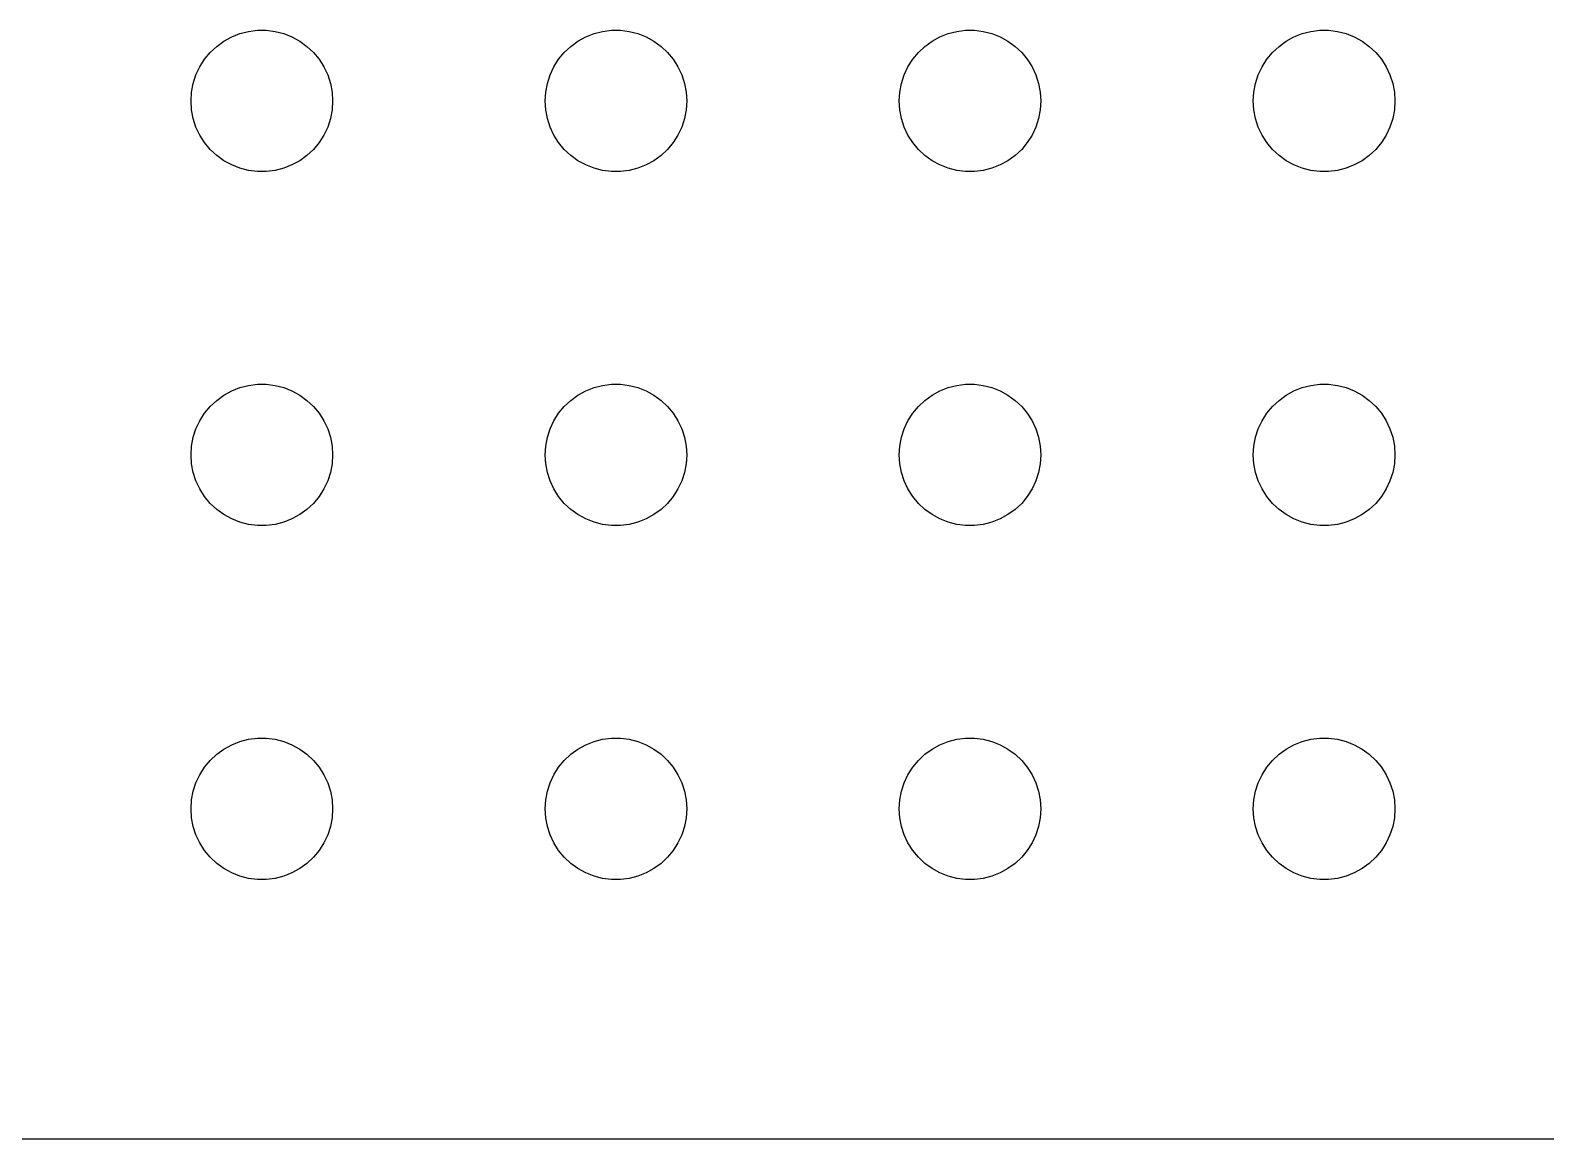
# Model space of a CAD drawing. Header units: metres. Extents: x -134 to 134, y 62 to 166.
# Drawn here: x -102.4 to -70.31, y 62.01 to 85.5 of the extents above; entities that cross this region are included whole.
import ezdxf

# ---------------------------------------------------------------- set-up
doc = ezdxf.new("R2010")
doc.units = ezdxf.units.M

msp = doc.modelspace()

# ---------------------------------------------------------------- linework, layer by layer
for p, q in [((-98.1387, 85.3573), (-97.9635, 85.4266)), ((-97.9635, 85.4266), (-97.7811, 85.4734)), ((-97.7811, 85.4734), (-97.5942, 85.497)), ((-97.5942, 85.497), (-97.4058, 85.497)), ((-97.4058, 85.497), (-97.2189, 85.4734)), ((-97.2189, 85.4734), (-97.0365, 85.4266)), ((-97.0365, 85.4266), (-96.8613, 85.3573)), ((-90.6387, 85.3573), (-90.4635, 85.4266)), ((-90.4635, 85.4266), (-90.2811, 85.4734)), ((-90.2811, 85.4734), (-90.0942, 85.497)), ((-90.0942, 85.497), (-89.9058, 85.497)), ((-89.9058, 85.497), (-89.7189, 85.4734)), ((-89.7189, 85.4734), (-89.5365, 85.4266)), ((-89.5365, 85.4266), (-89.3613, 85.3573)), ((-83.1387, 85.3573), (-82.9635, 85.4266)), ((-82.9635, 85.4266), (-82.7811, 85.4734)), ((-82.7811, 85.4734), (-82.5942, 85.497)), ((-82.5942, 85.497), (-82.4058, 85.497)), ((-82.4058, 85.497), (-82.2189, 85.4734)), ((-82.2189, 85.4734), (-82.0365, 85.4266)), ((-82.0365, 85.4266), (-81.8613, 85.3573)), ((-75.6387, 85.3573), (-75.4635, 85.4266)), ((-75.4635, 85.4266), (-75.2811, 85.4734)), ((-75.2811, 85.4734), (-75.0942, 85.497)), ((-75.0942, 85.497), (-74.9058, 85.497)), ((-74.9058, 85.497), (-74.7189, 85.4734)), ((-74.7189, 85.4734), (-74.5365, 85.4266)), ((-74.5365, 85.4266), (-74.3613, 85.3573)), ((-98.5934, 85.0268), (-98.4561, 85.1558)), ((-98.4561, 85.1558), (-98.3037, 85.2665)), ((-98.3037, 85.2665), (-98.1387, 85.3573)), ((-96.8613, 85.3573), (-96.6963, 85.2665)), ((-96.6963, 85.2665), (-96.5439, 85.1558)), ((-96.5439, 85.1558), (-96.4065, 85.0268)), ((-91.0934, 85.0268), (-90.9561, 85.1558)), ((-90.9561, 85.1558), (-90.8037, 85.2665)), ((-90.8037, 85.2665), (-90.6387, 85.3573)), ((-89.3613, 85.3573), (-89.1963, 85.2665)), ((-89.1963, 85.2665), (-89.0439, 85.1558)), ((-89.0439, 85.1558), (-88.9065, 85.0268)), ((-83.5934, 85.0268), (-83.4561, 85.1558)), ((-83.4561, 85.1558), (-83.3037, 85.2665)), ((-83.3037, 85.2665), (-83.1387, 85.3573)), ((-81.8613, 85.3573), (-81.6963, 85.2665)), ((-81.6963, 85.2665), (-81.5439, 85.1558)), ((-81.5439, 85.1558), (-81.4065, 85.0268)), ((-76.0934, 85.0268), (-75.9561, 85.1558)), ((-75.9561, 85.1558), (-75.8037, 85.2665)), ((-75.8037, 85.2665), (-75.6387, 85.3573)), ((-74.3613, 85.3573), (-74.1963, 85.2665)), ((-74.1963, 85.2665), (-74.0439, 85.1558)), ((-74.0439, 85.1558), (-73.9065, 85.0268)), ((-98.8145, 84.7226), (-98.7135, 84.8817)), ((-98.7135, 84.8817), (-98.5934, 85.0268)), ((-96.4065, 85.0268), (-96.2865, 84.8817)), ((-96.2865, 84.8817), (-96.1855, 84.7226)), ((-91.3145, 84.7226), (-91.2135, 84.8817)), ((-91.2135, 84.8817), (-91.0934, 85.0268)), ((-88.9065, 85.0268), (-88.7865, 84.8817)), ((-88.7865, 84.8817), (-88.6855, 84.7226)), ((-83.8145, 84.7226), (-83.7135, 84.8817)), ((-83.7135, 84.8817), (-83.5934, 85.0268)), ((-81.4065, 85.0268), (-81.2865, 84.8817)), ((-81.2865, 84.8817), (-81.1855, 84.7226)), ((-76.3145, 84.7226), (-76.2135, 84.8817)), ((-76.2135, 84.8817), (-76.0934, 85.0268)), ((-73.9065, 85.0268), (-73.7865, 84.8817)), ((-73.7865, 84.8817), (-73.6855, 84.7226)), ((-98.9529, 84.373), (-98.8947, 84.5522)), ((-98.8947, 84.5522), (-98.8145, 84.7226)), ((-96.1855, 84.7226), (-96.1053, 84.5522)), ((-96.1053, 84.5522), (-96.0471, 84.373)), ((-91.4529, 84.373), (-91.3947, 84.5522)), ((-91.3947, 84.5522), (-91.3145, 84.7226)), ((-88.6855, 84.7226), (-88.6053, 84.5522)), ((-88.6053, 84.5522), (-88.5471, 84.373)), ((-83.9529, 84.373), (-83.8947, 84.5522)), ((-83.8947, 84.5522), (-83.8145, 84.7226)), ((-81.1855, 84.7226), (-81.1053, 84.5522)), ((-81.1053, 84.5522), (-81.0471, 84.373)), ((-76.4529, 84.373), (-76.3947, 84.5522)), ((-76.3947, 84.5522), (-76.3145, 84.7226)), ((-73.6855, 84.7226), (-73.6053, 84.5522)), ((-73.6053, 84.5522), (-73.5471, 84.373)), ((-99, 84), (-98.9882, 84.188)), ((-98.9882, 84.188), (-98.9529, 84.373)), ((-96.0471, 84.373), (-96.0118, 84.188)), ((-96.0118, 84.188), (-96, 84)), ((-91.5, 84), (-91.4882, 84.188)), ((-91.4882, 84.188), (-91.4529, 84.373)), ((-88.5471, 84.373), (-88.5118, 84.188)), ((-88.5118, 84.188), (-88.5, 84)), ((-84, 84), (-83.9882, 84.188)), ((-83.9882, 84.188), (-83.9529, 84.373)), ((-81.0471, 84.373), (-81.0118, 84.188)), ((-81.0118, 84.188), (-81, 84)), ((-76.5, 84), (-76.4882, 84.188)), ((-76.4882, 84.188), (-76.4529, 84.373)), ((-73.5471, 84.373), (-73.5118, 84.188)), ((-73.5118, 84.188), (-73.5, 84)), ((-98.9882, 83.812), (-99, 84)), ((-98.9529, 83.627), (-98.9882, 83.812)), ((-96.0118, 83.812), (-96.0471, 83.627)), ((-96, 84), (-96.0118, 83.812)), ((-91.4882, 83.812), (-91.5, 84)), ((-91.4529, 83.627), (-91.4882, 83.812)), ((-88.5118, 83.812), (-88.5471, 83.627)), ((-88.5, 84), (-88.5118, 83.812)), ((-83.9882, 83.812), (-84, 84)), ((-83.9529, 83.627), (-83.9882, 83.812)), ((-81.0118, 83.812), (-81.0471, 83.627)), ((-81, 84), (-81.0118, 83.812)), ((-76.4882, 83.812), (-76.5, 84)), ((-76.4529, 83.627), (-76.4882, 83.812)), ((-73.5118, 83.812), (-73.5471, 83.627)), ((-73.5, 84), (-73.5118, 83.812)), ((-98.8947, 83.4478), (-98.9529, 83.627)), ((-96.0471, 83.627), (-96.1053, 83.4478)), ((-91.3947, 83.4478), (-91.4529, 83.627)), ((-88.5471, 83.627), (-88.6053, 83.4478)), ((-83.8947, 83.4478), (-83.9529, 83.627)), ((-81.0471, 83.627), (-81.1053, 83.4478)), ((-76.3947, 83.4478), (-76.4529, 83.627)), ((-73.5471, 83.627), (-73.6053, 83.4478)), ((-98.8145, 83.2774), (-98.8947, 83.4478)), ((-98.7135, 83.1183), (-98.8145, 83.2774)), ((-96.1855, 83.2774), (-96.2865, 83.1183)), ((-96.1053, 83.4478), (-96.1855, 83.2774)), ((-91.3145, 83.2774), (-91.3947, 83.4478)), ((-91.2135, 83.1183), (-91.3145, 83.2774)), ((-88.6855, 83.2774), (-88.7865, 83.1183)), ((-88.6053, 83.4478), (-88.6855, 83.2774)), ((-83.8145, 83.2774), (-83.8947, 83.4478)), ((-83.7135, 83.1183), (-83.8145, 83.2774)), ((-81.1855, 83.2774), (-81.2865, 83.1183)), ((-81.1053, 83.4478), (-81.1855, 83.2774)), ((-76.3145, 83.2774), (-76.3947, 83.4478)), ((-76.2135, 83.1183), (-76.3145, 83.2774)), ((-73.6855, 83.2774), (-73.7865, 83.1183)), ((-73.6053, 83.4478), (-73.6855, 83.2774)), ((-98.5934, 82.9732), (-98.7135, 83.1183)), ((-98.4561, 82.8442), (-98.5934, 82.9732)), ((-98.3037, 82.7335), (-98.4561, 82.8442)), ((-96.5439, 82.8442), (-96.6963, 82.7335)), ((-96.4065, 82.9732), (-96.5439, 82.8442)), ((-96.2865, 83.1183), (-96.4065, 82.9732)), ((-91.0934, 82.9732), (-91.2135, 83.1183)), ((-90.9561, 82.8442), (-91.0934, 82.9732)), ((-90.8037, 82.7335), (-90.9561, 82.8442)), ((-89.0439, 82.8442), (-89.1963, 82.7335)), ((-88.9065, 82.9732), (-89.0439, 82.8442)), ((-88.7865, 83.1183), (-88.9065, 82.9732)), ((-83.5934, 82.9732), (-83.7135, 83.1183)), ((-83.4561, 82.8442), (-83.5934, 82.9732)), ((-83.3037, 82.7335), (-83.4561, 82.8442)), ((-81.5439, 82.8442), (-81.6963, 82.7335)), ((-81.4065, 82.9732), (-81.5439, 82.8442)), ((-81.2865, 83.1183), (-81.4065, 82.9732)), ((-76.0934, 82.9732), (-76.2135, 83.1183)), ((-75.9561, 82.8442), (-76.0934, 82.9732)), ((-75.8037, 82.7335), (-75.9561, 82.8442)), ((-74.0439, 82.8442), (-74.1963, 82.7335)), ((-73.9065, 82.9732), (-74.0439, 82.8442)), ((-73.7865, 83.1183), (-73.9065, 82.9732)), ((-98.1387, 82.6428), (-98.3037, 82.7335)), ((-97.9635, 82.5734), (-98.1387, 82.6428)), ((-97.7811, 82.5266), (-97.9635, 82.5734)), ((-97.5942, 82.503), (-97.7811, 82.5266)), ((-97.4058, 82.503), (-97.5942, 82.503)), ((-97.2189, 82.5266), (-97.4058, 82.503)), ((-97.0365, 82.5734), (-97.2189, 82.5266)), ((-96.8613, 82.6428), (-97.0365, 82.5734)), ((-96.6963, 82.7335), (-96.8613, 82.6428)), ((-90.6387, 82.6428), (-90.8037, 82.7335)), ((-90.4635, 82.5734), (-90.6387, 82.6428)), ((-90.2811, 82.5266), (-90.4635, 82.5734)), ((-90.0942, 82.503), (-90.2811, 82.5266)), ((-89.9058, 82.503), (-90.0942, 82.503)), ((-89.7189, 82.5266), (-89.9058, 82.503)), ((-89.5365, 82.5734), (-89.7189, 82.5266)), ((-89.3613, 82.6428), (-89.5365, 82.5734)), ((-89.1963, 82.7335), (-89.3613, 82.6428)), ((-83.1387, 82.6428), (-83.3037, 82.7335)), ((-82.9635, 82.5734), (-83.1387, 82.6428)), ((-82.7811, 82.5266), (-82.9635, 82.5734)), ((-82.5942, 82.503), (-82.7811, 82.5266)), ((-82.4058, 82.503), (-82.5942, 82.503)), ((-82.2189, 82.5266), (-82.4058, 82.503)), ((-82.0365, 82.5734), (-82.2189, 82.5266)), ((-81.8613, 82.6428), (-82.0365, 82.5734)), ((-81.6963, 82.7335), (-81.8613, 82.6428)), ((-75.6387, 82.6428), (-75.8037, 82.7335)), ((-75.4635, 82.5734), (-75.6387, 82.6428)), ((-75.2811, 82.5266), (-75.4635, 82.5734)), ((-75.0942, 82.503), (-75.2811, 82.5266)), ((-74.9058, 82.503), (-75.0942, 82.503)), ((-74.7189, 82.5266), (-74.9058, 82.503)), ((-74.5365, 82.5734), (-74.7189, 82.5266)), ((-74.3613, 82.6428), (-74.5365, 82.5734)), ((-74.1963, 82.7335), (-74.3613, 82.6428)), ((-97.7811, 77.9734), (-97.5942, 77.997)), ((-97.5942, 77.997), (-97.4058, 77.997)), ((-97.4058, 77.997), (-97.2189, 77.9734)), ((-90.2811, 77.9734), (-90.0942, 77.997)), ((-90.0942, 77.997), (-89.9058, 77.997)), ((-89.9058, 77.997), (-89.7189, 77.9734)), ((-82.7811, 77.9734), (-82.5942, 77.997)), ((-82.5942, 77.997), (-82.4058, 77.997)), ((-82.4058, 77.997), (-82.2189, 77.9734)), ((-75.2811, 77.9734), (-75.0942, 77.997)), ((-75.0942, 77.997), (-74.9058, 77.997)), ((-74.9058, 77.997), (-74.7189, 77.9734)), ((-98.4561, 77.6558), (-98.3037, 77.7665)), ((-98.3037, 77.7665), (-98.1387, 77.8572)), ((-98.1387, 77.8572), (-97.9635, 77.9266)), ((-97.9635, 77.9266), (-97.7811, 77.9734)), ((-97.2189, 77.9734), (-97.0365, 77.9266)), ((-97.0365, 77.9266), (-96.8613, 77.8572)), ((-96.8613, 77.8572), (-96.6963, 77.7665)), ((-96.6963, 77.7665), (-96.5439, 77.6558)), ((-90.9561, 77.6558), (-90.8037, 77.7665)), ((-90.8037, 77.7665), (-90.6387, 77.8572)), ((-90.6387, 77.8572), (-90.4635, 77.9266)), ((-90.4635, 77.9266), (-90.2811, 77.9734)), ((-89.7189, 77.9734), (-89.5365, 77.9266)), ((-89.5365, 77.9266), (-89.3613, 77.8572)), ((-89.3613, 77.8572), (-89.1963, 77.7665)), ((-89.1963, 77.7665), (-89.0439, 77.6558)), ((-83.4561, 77.6558), (-83.3037, 77.7665)), ((-83.3037, 77.7665), (-83.1387, 77.8572)), ((-83.1387, 77.8572), (-82.9635, 77.9266)), ((-82.9635, 77.9266), (-82.7811, 77.9734)), ((-82.2189, 77.9734), (-82.0365, 77.9266)), ((-82.0365, 77.9266), (-81.8613, 77.8572)), ((-81.8613, 77.8572), (-81.6963, 77.7665)), ((-81.6963, 77.7665), (-81.5439, 77.6558)), ((-75.9561, 77.6558), (-75.8037, 77.7665)), ((-75.8037, 77.7665), (-75.6387, 77.8572)), ((-75.6387, 77.8572), (-75.4635, 77.9266)), ((-75.4635, 77.9266), (-75.2811, 77.9734)), ((-74.7189, 77.9734), (-74.5365, 77.9266)), ((-74.5365, 77.9266), (-74.3613, 77.8572)), ((-74.3613, 77.8572), (-74.1963, 77.7665)), ((-74.1963, 77.7665), (-74.0439, 77.6558)), ((-98.8145, 77.2226), (-98.7135, 77.3817)), ((-98.7135, 77.3817), (-98.5934, 77.5268)), ((-98.5934, 77.5268), (-98.4561, 77.6558)), ((-96.5439, 77.6558), (-96.4065, 77.5268)), ((-96.4065, 77.5268), (-96.2865, 77.3817)), ((-96.2865, 77.3817), (-96.1855, 77.2226)), ((-91.3145, 77.2226), (-91.2135, 77.3817)), ((-91.2135, 77.3817), (-91.0934, 77.5268)), ((-91.0934, 77.5268), (-90.9561, 77.6558)), ((-89.0439, 77.6558), (-88.9065, 77.5268)), ((-88.9065, 77.5268), (-88.7865, 77.3817)), ((-88.7865, 77.3817), (-88.6855, 77.2226)), ((-83.8145, 77.2226), (-83.7135, 77.3817)), ((-83.7135, 77.3817), (-83.5934, 77.5268)), ((-83.5934, 77.5268), (-83.4561, 77.6558)), ((-81.5439, 77.6558), (-81.4065, 77.5268)), ((-81.4065, 77.5268), (-81.2865, 77.3817)), ((-81.2865, 77.3817), (-81.1855, 77.2226)), ((-76.3145, 77.2226), (-76.2135, 77.3817)), ((-76.2135, 77.3817), (-76.0934, 77.5268)), ((-76.0934, 77.5268), (-75.9561, 77.6558)), ((-74.0439, 77.6558), (-73.9065, 77.5268)), ((-73.9065, 77.5268), (-73.7865, 77.3817)), ((-73.7865, 77.3817), (-73.6855, 77.2226)), ((-98.9529, 76.873), (-98.8947, 77.0522)), ((-98.8947, 77.0522), (-98.8145, 77.2226)), ((-96.1855, 77.2226), (-96.1053, 77.0522)), ((-96.1053, 77.0522), (-96.0471, 76.873)), ((-91.4529, 76.873), (-91.3947, 77.0522)), ((-91.3947, 77.0522), (-91.3145, 77.2226)), ((-88.6855, 77.2226), (-88.6053, 77.0522)), ((-88.6053, 77.0522), (-88.5471, 76.873)), ((-83.9529, 76.873), (-83.8947, 77.0522)), ((-83.8947, 77.0522), (-83.8145, 77.2226)), ((-81.1855, 77.2226), (-81.1053, 77.0522)), ((-81.1053, 77.0522), (-81.0471, 76.873)), ((-76.4529, 76.873), (-76.3947, 77.0522)), ((-76.3947, 77.0522), (-76.3145, 77.2226)), ((-73.6855, 77.2226), (-73.6053, 77.0522)), ((-73.6053, 77.0522), (-73.5471, 76.873)), ((-98.9882, 76.688), (-98.9529, 76.873)), ((-96.0471, 76.873), (-96.0118, 76.688)), ((-91.4882, 76.688), (-91.4529, 76.873)), ((-88.5471, 76.873), (-88.5118, 76.688)), ((-83.9882, 76.688), (-83.9529, 76.873)), ((-81.0471, 76.873), (-81.0118, 76.688)), ((-76.4882, 76.688), (-76.4529, 76.873)), ((-73.5471, 76.873), (-73.5118, 76.688)), ((-99, 76.5), (-98.9882, 76.688)), ((-98.9882, 76.312), (-99, 76.5)), ((-96.0118, 76.688), (-96, 76.5)), ((-96, 76.5), (-96.0118, 76.312)), ((-91.5, 76.5), (-91.4882, 76.688)), ((-91.4882, 76.312), (-91.5, 76.5)), ((-88.5118, 76.688), (-88.5, 76.5)), ((-88.5, 76.5), (-88.5118, 76.312)), ((-84, 76.5), (-83.9882, 76.688)), ((-83.9882, 76.312), (-84, 76.5)), ((-81.0118, 76.688), (-81, 76.5)), ((-81, 76.5), (-81.0118, 76.312)), ((-76.5, 76.5), (-76.4882, 76.688)), ((-76.4882, 76.312), (-76.5, 76.5)), ((-73.5118, 76.688), (-73.5, 76.5)), ((-73.5, 76.5), (-73.5118, 76.312)), ((-98.9529, 76.127), (-98.9882, 76.312)), ((-98.8947, 75.9478), (-98.9529, 76.127)), ((-96.0471, 76.127), (-96.1053, 75.9478)), ((-96.0118, 76.312), (-96.0471, 76.127)), ((-91.4529, 76.127), (-91.4882, 76.312)), ((-91.3947, 75.9478), (-91.4529, 76.127)), ((-88.5471, 76.127), (-88.6053, 75.9478)), ((-88.5118, 76.312), (-88.5471, 76.127)), ((-83.9529, 76.127), (-83.9882, 76.312)), ((-83.8947, 75.9478), (-83.9529, 76.127)), ((-81.0471, 76.127), (-81.1053, 75.9478)), ((-81.0118, 76.312), (-81.0471, 76.127)), ((-76.4529, 76.127), (-76.4882, 76.312)), ((-76.3947, 75.9478), (-76.4529, 76.127)), ((-73.5471, 76.127), (-73.6053, 75.9478)), ((-73.5118, 76.312), (-73.5471, 76.127)), ((-98.8145, 75.7774), (-98.8947, 75.9478)), ((-98.7135, 75.6183), (-98.8145, 75.7774)), ((-96.1855, 75.7774), (-96.2865, 75.6183)), ((-96.1053, 75.9478), (-96.1855, 75.7774)), ((-91.3145, 75.7774), (-91.3947, 75.9478)), ((-91.2135, 75.6183), (-91.3145, 75.7774)), ((-88.6855, 75.7774), (-88.7865, 75.6183)), ((-88.6053, 75.9478), (-88.6855, 75.7774)), ((-83.8145, 75.7774), (-83.8947, 75.9478)), ((-83.7135, 75.6183), (-83.8145, 75.7774)), ((-81.1855, 75.7774), (-81.2865, 75.6183)), ((-81.1053, 75.9478), (-81.1855, 75.7774)), ((-76.3145, 75.7774), (-76.3947, 75.9478)), ((-76.2135, 75.6183), (-76.3145, 75.7774)), ((-73.6855, 75.7774), (-73.7865, 75.6183)), ((-73.6053, 75.9478), (-73.6855, 75.7774)), ((-98.5934, 75.4732), (-98.7135, 75.6183)), ((-98.4561, 75.3442), (-98.5934, 75.4732)), ((-96.4065, 75.4732), (-96.5439, 75.3442)), ((-96.2865, 75.6183), (-96.4065, 75.4732)), ((-91.0934, 75.4732), (-91.2135, 75.6183)), ((-90.9561, 75.3442), (-91.0934, 75.4732)), ((-88.9065, 75.4732), (-89.0439, 75.3442)), ((-88.7865, 75.6183), (-88.9065, 75.4732)), ((-83.5934, 75.4732), (-83.7135, 75.6183)), ((-83.4561, 75.3442), (-83.5934, 75.4732)), ((-81.4065, 75.4732), (-81.5439, 75.3442)), ((-81.2865, 75.6183), (-81.4065, 75.4732)), ((-76.0934, 75.4732), (-76.2135, 75.6183)), ((-75.9561, 75.3442), (-76.0934, 75.4732)), ((-73.9065, 75.4732), (-74.0439, 75.3442)), ((-73.7865, 75.6183), (-73.9065, 75.4732)), ((-98.3037, 75.2335), (-98.4561, 75.3442)), ((-98.1387, 75.1428), (-98.3037, 75.2335)), ((-97.9635, 75.0734), (-98.1387, 75.1428)), ((-96.8613, 75.1428), (-97.0365, 75.0734)), ((-96.6963, 75.2335), (-96.8613, 75.1428)), ((-96.5439, 75.3442), (-96.6963, 75.2335)), ((-90.8037, 75.2335), (-90.9561, 75.3442)), ((-90.6387, 75.1428), (-90.8037, 75.2335)), ((-90.4635, 75.0734), (-90.6387, 75.1428)), ((-89.3613, 75.1428), (-89.5365, 75.0734)), ((-89.1963, 75.2335), (-89.3613, 75.1428)), ((-89.0439, 75.3442), (-89.1963, 75.2335)), ((-83.3037, 75.2335), (-83.4561, 75.3442)), ((-83.1387, 75.1428), (-83.3037, 75.2335)), ((-82.9635, 75.0734), (-83.1387, 75.1428)), ((-81.8613, 75.1428), (-82.0365, 75.0734)), ((-81.6963, 75.2335), (-81.8613, 75.1428)), ((-81.5439, 75.3442), (-81.6963, 75.2335)), ((-75.8037, 75.2335), (-75.9561, 75.3442)), ((-75.6387, 75.1428), (-75.8037, 75.2335)), ((-75.4635, 75.0734), (-75.6387, 75.1428)), ((-74.3613, 75.1428), (-74.5365, 75.0734)), ((-74.1963, 75.2335), (-74.3613, 75.1428)), ((-74.0439, 75.3442), (-74.1963, 75.2335)), ((-97.7811, 75.0266), (-97.9635, 75.0734)), ((-97.5942, 75.003), (-97.7811, 75.0266)), ((-97.4058, 75.003), (-97.5942, 75.003)), ((-97.2189, 75.0266), (-97.4058, 75.003)), ((-97.0365, 75.0734), (-97.2189, 75.0266)), ((-90.2811, 75.0266), (-90.4635, 75.0734)), ((-90.0942, 75.003), (-90.2811, 75.0266)), ((-89.9058, 75.003), (-90.0942, 75.003)), ((-89.7189, 75.0266), (-89.9058, 75.003)), ((-89.5365, 75.0734), (-89.7189, 75.0266)), ((-82.7811, 75.0266), (-82.9635, 75.0734)), ((-82.5942, 75.003), (-82.7811, 75.0266)), ((-82.4058, 75.003), (-82.5942, 75.003)), ((-82.2189, 75.0266), (-82.4058, 75.003)), ((-82.0365, 75.0734), (-82.2189, 75.0266)), ((-75.2811, 75.0266), (-75.4635, 75.0734)), ((-75.0942, 75.003), (-75.2811, 75.0266)), ((-74.9058, 75.003), (-75.0942, 75.003)), ((-74.7189, 75.0266), (-74.9058, 75.003)), ((-74.5365, 75.0734), (-74.7189, 75.0266)), ((-98.3037, 70.2665), (-98.1387, 70.3572)), ((-98.1387, 70.3572), (-97.9635, 70.4266)), ((-97.9635, 70.4266), (-97.7811, 70.4734)), ((-97.7811, 70.4734), (-97.5942, 70.497)), ((-97.5942, 70.497), (-97.4058, 70.497)), ((-97.4058, 70.497), (-97.2189, 70.4734)), ((-97.2189, 70.4734), (-97.0365, 70.4266)), ((-97.0365, 70.4266), (-96.8613, 70.3572)), ((-96.8613, 70.3572), (-96.6963, 70.2665)), ((-90.8037, 70.2665), (-90.6387, 70.3572)), ((-90.6387, 70.3572), (-90.4635, 70.4266)), ((-90.4635, 70.4266), (-90.2811, 70.4734)), ((-90.2811, 70.4734), (-90.0942, 70.497)), ((-90.0942, 70.497), (-89.9058, 70.497)), ((-89.9058, 70.497), (-89.7189, 70.4734)), ((-89.7189, 70.4734), (-89.5365, 70.4266)), ((-89.5365, 70.4266), (-89.3613, 70.3572)), ((-89.3613, 70.3572), (-89.1963, 70.2665)), ((-83.3037, 70.2665), (-83.1387, 70.3572)), ((-83.1387, 70.3572), (-82.9635, 70.4266)), ((-82.9635, 70.4266), (-82.7811, 70.4734)), ((-82.7811, 70.4734), (-82.5942, 70.497)), ((-82.5942, 70.497), (-82.4058, 70.497)), ((-82.4058, 70.497), (-82.2189, 70.4734)), ((-82.2189, 70.4734), (-82.0365, 70.4266)), ((-82.0365, 70.4266), (-81.8613, 70.3572)), ((-81.8613, 70.3572), (-81.6963, 70.2665)), ((-75.8037, 70.2665), (-75.6387, 70.3572)), ((-75.6387, 70.3572), (-75.4635, 70.4266)), ((-75.4635, 70.4266), (-75.2811, 70.4734)), ((-75.2811, 70.4734), (-75.0942, 70.497)), ((-75.0942, 70.497), (-74.9058, 70.497)), ((-74.9058, 70.497), (-74.7189, 70.4734)), ((-74.7189, 70.4734), (-74.5365, 70.4266)), ((-74.5365, 70.4266), (-74.3613, 70.3572)), ((-74.3613, 70.3572), (-74.1963, 70.2665)), ((-98.7135, 69.8817), (-98.5934, 70.0268)), ((-98.5934, 70.0268), (-98.4561, 70.1558)), ((-98.4561, 70.1558), (-98.3037, 70.2665)), ((-96.6963, 70.2665), (-96.5439, 70.1558)), ((-96.5439, 70.1558), (-96.4065, 70.0268)), ((-96.4065, 70.0268), (-96.2865, 69.8817)), ((-91.2135, 69.8817), (-91.0934, 70.0268)), ((-91.0934, 70.0268), (-90.9561, 70.1558)), ((-90.9561, 70.1558), (-90.8037, 70.2665)), ((-89.1963, 70.2665), (-89.0439, 70.1558)), ((-89.0439, 70.1558), (-88.9065, 70.0268)), ((-88.9065, 70.0268), (-88.7865, 69.8817)), ((-83.7135, 69.8817), (-83.5934, 70.0268)), ((-83.5934, 70.0268), (-83.4561, 70.1558)), ((-83.4561, 70.1558), (-83.3037, 70.2665)), ((-81.6963, 70.2665), (-81.5439, 70.1558)), ((-81.5439, 70.1558), (-81.4065, 70.0268)), ((-81.4065, 70.0268), (-81.2865, 69.8817)), ((-76.2135, 69.8817), (-76.0934, 70.0268)), ((-76.0934, 70.0268), (-75.9561, 70.1558)), ((-75.9561, 70.1558), (-75.8037, 70.2665)), ((-74.1963, 70.2665), (-74.0439, 70.1558)), ((-74.0439, 70.1558), (-73.9065, 70.0268)), ((-73.9065, 70.0268), (-73.7865, 69.8817)), ((-98.8947, 69.5522), (-98.8145, 69.7226)), ((-98.8145, 69.7226), (-98.7135, 69.8817)), ((-96.2865, 69.8817), (-96.1855, 69.7226)), ((-96.1855, 69.7226), (-96.1053, 69.5522)), ((-91.3947, 69.5522), (-91.3145, 69.7226)), ((-91.3145, 69.7226), (-91.2135, 69.8817)), ((-88.7865, 69.8817), (-88.6855, 69.7226)), ((-88.6855, 69.7226), (-88.6053, 69.5522)), ((-83.8947, 69.5522), (-83.8145, 69.7226)), ((-83.8145, 69.7226), (-83.7135, 69.8817)), ((-81.2865, 69.8817), (-81.1855, 69.7226)), ((-81.1855, 69.7226), (-81.1053, 69.5522)), ((-76.3947, 69.5522), (-76.3145, 69.7226)), ((-76.3145, 69.7226), (-76.2135, 69.8817)), ((-73.7865, 69.8817), (-73.6855, 69.7226)), ((-73.6855, 69.7226), (-73.6053, 69.5522)), ((-98.9882, 69.188), (-98.9529, 69.373)), ((-98.9529, 69.373), (-98.8947, 69.5522)), ((-96.1053, 69.5522), (-96.0471, 69.373)), ((-96.0471, 69.373), (-96.0118, 69.188)), ((-91.4882, 69.188), (-91.4529, 69.373)), ((-91.4529, 69.373), (-91.3947, 69.5522)), ((-88.6053, 69.5522), (-88.5471, 69.373)), ((-88.5471, 69.373), (-88.5118, 69.188)), ((-83.9882, 69.188), (-83.9529, 69.373)), ((-83.9529, 69.373), (-83.8947, 69.5522)), ((-81.1053, 69.5522), (-81.0471, 69.373)), ((-81.0471, 69.373), (-81.0118, 69.188)), ((-76.4882, 69.188), (-76.4529, 69.373)), ((-76.4529, 69.373), (-76.3947, 69.5522)), ((-73.6053, 69.5522), (-73.5471, 69.373)), ((-73.5471, 69.373), (-73.5118, 69.188)), ((-99, 69), (-98.9882, 69.188)), ((-96.0118, 69.188), (-96, 69)), ((-91.5, 69), (-91.4882, 69.188)), ((-88.5118, 69.188), (-88.5, 69)), ((-84, 69), (-83.9882, 69.188)), ((-81.0118, 69.188), (-81, 69)), ((-76.5, 69), (-76.4882, 69.188)), ((-73.5118, 69.188), (-73.5, 69)), ((-98.9882, 68.812), (-99, 69)), ((-98.9529, 68.627), (-98.9882, 68.812)), ((-96.0118, 68.812), (-96.0471, 68.627)), ((-96, 69), (-96.0118, 68.812)), ((-91.4882, 68.812), (-91.5, 69)), ((-91.4529, 68.627), (-91.4882, 68.812)), ((-88.5118, 68.812), (-88.5471, 68.627)), ((-88.5, 69), (-88.5118, 68.812)), ((-83.9882, 68.812), (-84, 69)), ((-83.9529, 68.627), (-83.9882, 68.812)), ((-81.0118, 68.812), (-81.0471, 68.627)), ((-81, 69), (-81.0118, 68.812)), ((-76.4882, 68.812), (-76.5, 69)), ((-76.4529, 68.627), (-76.4882, 68.812)), ((-73.5118, 68.812), (-73.5471, 68.627)), ((-73.5, 69), (-73.5118, 68.812)), ((-98.8947, 68.4478), (-98.9529, 68.627)), ((-98.8145, 68.2774), (-98.8947, 68.4478)), ((-96.1053, 68.4478), (-96.1855, 68.2774)), ((-96.0471, 68.627), (-96.1053, 68.4478)), ((-91.3947, 68.4478), (-91.4529, 68.627)), ((-91.3145, 68.2774), (-91.3947, 68.4478)), ((-88.6053, 68.4478), (-88.6855, 68.2774)), ((-88.5471, 68.627), (-88.6053, 68.4478)), ((-83.8947, 68.4478), (-83.9529, 68.627)), ((-83.8145, 68.2774), (-83.8947, 68.4478)), ((-81.1053, 68.4478), (-81.1855, 68.2774)), ((-81.0471, 68.627), (-81.1053, 68.4478)), ((-76.3947, 68.4478), (-76.4529, 68.627)), ((-76.3145, 68.2774), (-76.3947, 68.4478)), ((-73.6053, 68.4478), (-73.6855, 68.2774)), ((-73.5471, 68.627), (-73.6053, 68.4478)), ((-98.7135, 68.1183), (-98.8145, 68.2774)), ((-98.5934, 67.9732), (-98.7135, 68.1183)), ((-96.2865, 68.1183), (-96.4065, 67.9732)), ((-96.1855, 68.2774), (-96.2865, 68.1183)), ((-91.2135, 68.1183), (-91.3145, 68.2774)), ((-91.0934, 67.9732), (-91.2135, 68.1183)), ((-88.7865, 68.1183), (-88.9065, 67.9732)), ((-88.6855, 68.2774), (-88.7865, 68.1183)), ((-83.7135, 68.1183), (-83.8145, 68.2774)), ((-83.5934, 67.9732), (-83.7135, 68.1183)), ((-81.2865, 68.1183), (-81.4065, 67.9732)), ((-81.1855, 68.2774), (-81.2865, 68.1183)), ((-76.2135, 68.1183), (-76.3145, 68.2774)), ((-76.0934, 67.9732), (-76.2135, 68.1183)), ((-73.7865, 68.1183), (-73.9065, 67.9732)), ((-73.6855, 68.2774), (-73.7865, 68.1183)), ((-98.4561, 67.8442), (-98.5934, 67.9732)), ((-98.3037, 67.7335), (-98.4561, 67.8442)), ((-98.1387, 67.6428), (-98.3037, 67.7335)), ((-96.6963, 67.7335), (-96.8613, 67.6428)), ((-96.5439, 67.8442), (-96.6963, 67.7335)), ((-96.4065, 67.9732), (-96.5439, 67.8442)), ((-90.9561, 67.8442), (-91.0934, 67.9732)), ((-90.8037, 67.7335), (-90.9561, 67.8442)), ((-90.6387, 67.6428), (-90.8037, 67.7335)), ((-89.1963, 67.7335), (-89.3613, 67.6428)), ((-89.0439, 67.8442), (-89.1963, 67.7335)), ((-88.9065, 67.9732), (-89.0439, 67.8442)), ((-83.4561, 67.8442), (-83.5934, 67.9732)), ((-83.3037, 67.7335), (-83.4561, 67.8442)), ((-83.1387, 67.6428), (-83.3037, 67.7335)), ((-81.6963, 67.7335), (-81.8613, 67.6428)), ((-81.5439, 67.8442), (-81.6963, 67.7335)), ((-81.4065, 67.9732), (-81.5439, 67.8442)), ((-75.9561, 67.8442), (-76.0934, 67.9732)), ((-75.8037, 67.7335), (-75.9561, 67.8442)), ((-75.6387, 67.6428), (-75.8037, 67.7335)), ((-74.1963, 67.7335), (-74.3613, 67.6428)), ((-74.0439, 67.8442), (-74.1963, 67.7335)), ((-73.9065, 67.9732), (-74.0439, 67.8442)), ((-97.9635, 67.5734), (-98.1387, 67.6428)), ((-97.7811, 67.5266), (-97.9635, 67.5734)), ((-97.5942, 67.503), (-97.7811, 67.5266)), ((-97.4058, 67.503), (-97.5942, 67.503)), ((-97.2189, 67.5266), (-97.4058, 67.503)), ((-97.0365, 67.5734), (-97.2189, 67.5266)), ((-96.8613, 67.6428), (-97.0365, 67.5734)), ((-90.4635, 67.5734), (-90.6387, 67.6428)), ((-90.2811, 67.5266), (-90.4635, 67.5734)), ((-90.0942, 67.503), (-90.2811, 67.5266)), ((-89.9058, 67.503), (-90.0942, 67.503)), ((-89.7189, 67.5266), (-89.9058, 67.503)), ((-89.5365, 67.5734), (-89.7189, 67.5266)), ((-89.3613, 67.6428), (-89.5365, 67.5734)), ((-82.9635, 67.5734), (-83.1387, 67.6428)), ((-82.7811, 67.5266), (-82.9635, 67.5734)), ((-82.5942, 67.503), (-82.7811, 67.5266)), ((-82.4058, 67.503), (-82.5942, 67.503)), ((-82.2189, 67.5266), (-82.4058, 67.503)), ((-82.0365, 67.5734), (-82.2189, 67.5266)), ((-81.8613, 67.6428), (-82.0365, 67.5734)), ((-75.4635, 67.5734), (-75.6387, 67.6428)), ((-75.2811, 67.5266), (-75.4635, 67.5734)), ((-75.0942, 67.503), (-75.2811, 67.5266)), ((-74.9058, 67.503), (-75.0942, 67.503)), ((-74.7189, 67.5266), (-74.9058, 67.503)), ((-74.5365, 67.5734), (-74.7189, 67.5266)), ((-74.3613, 67.6428), (-74.5365, 67.5734)), ((-129.814, 62.0099), (129.814, 62.0099))]:
    msp.add_line(p, q)

doc.saveas('drawing.dxf')
